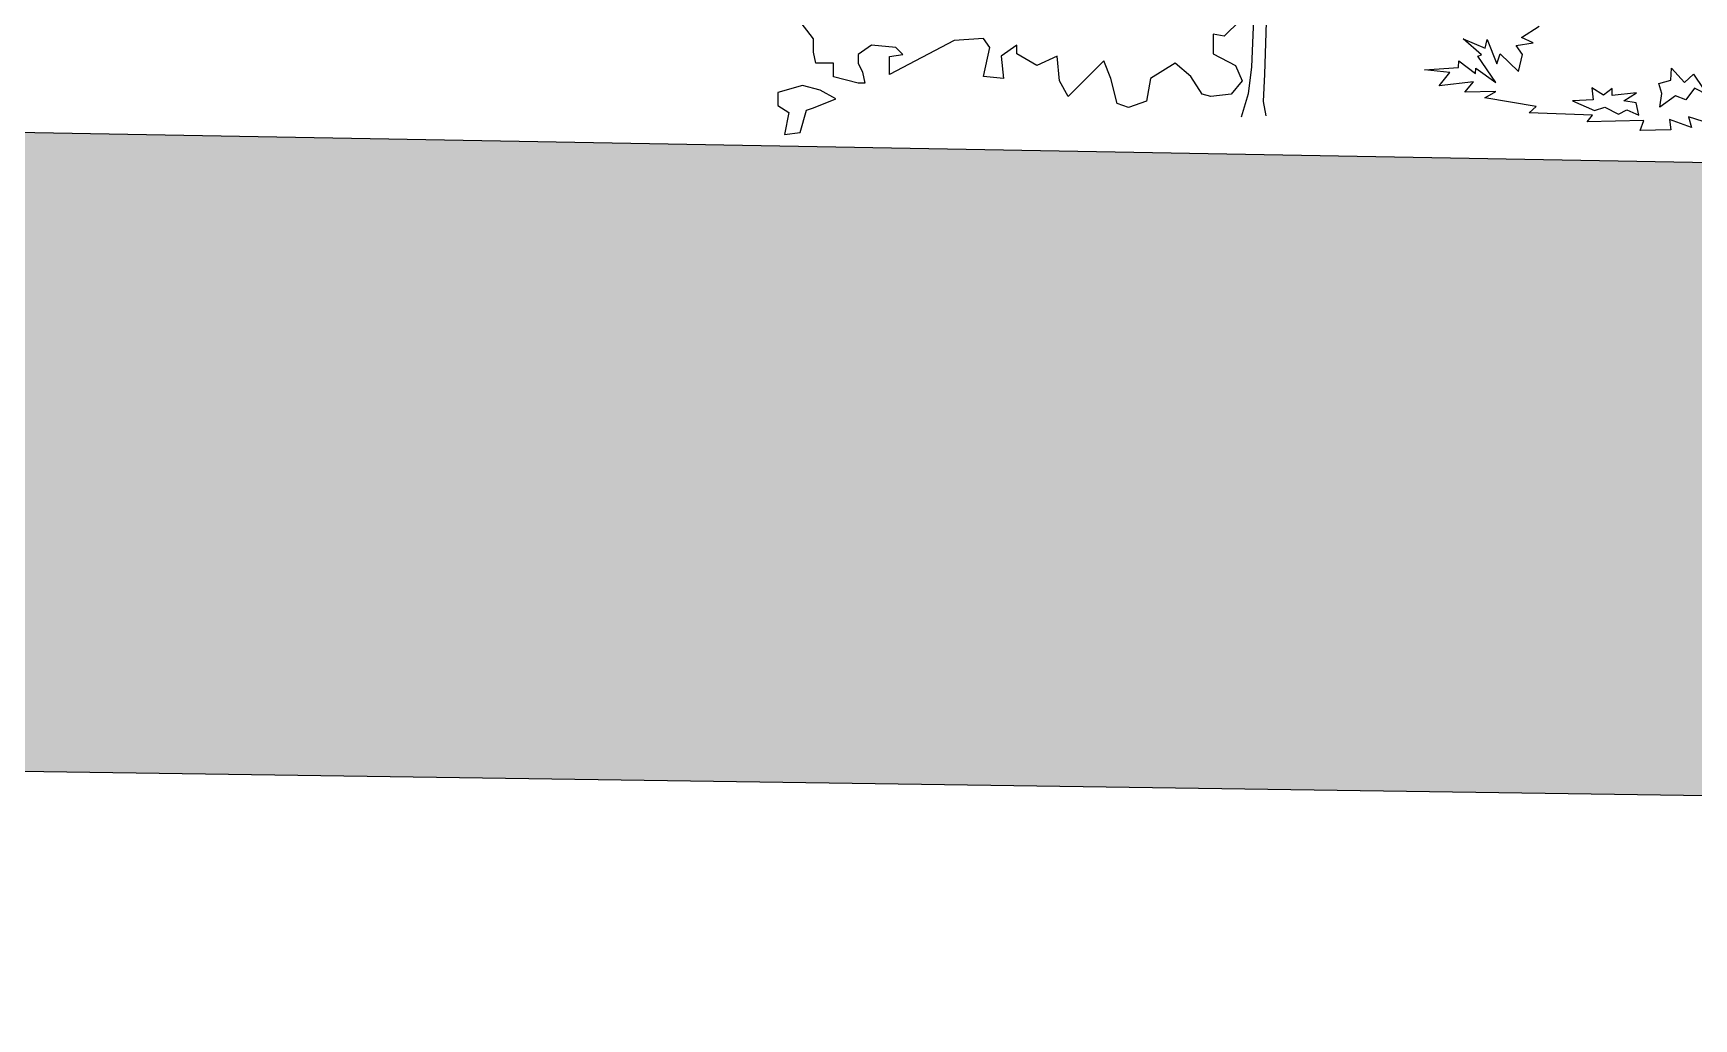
# Model space of a CAD drawing. Header units: inches. Extents: x 11.9 to 85.3, y 21.1 to 37.4.
# Drawn here: x 58.622 to 59.779, y 21.109 to 21.795 of the extents above; entities that cross this region are included whole.
import ezdxf

# ---------------------------------------------------------------- set-up
doc = ezdxf.new("R2010")
doc.units = ezdxf.units.IN
doc.header["$MEASUREMENT"] = 0
doc.layers.add('CAY', color=94, linetype='Continuous')
doc.layers.add('CAY-3', color=61, linetype='Continuous')

# ---------------------------------------------------------------- blocks, each defined once
blk = doc.blocks.new('A$C76451831')
at = {"layer": 'CAY'}
for points in [[(1562.6, 126.9), (1515.6, 142.2), (1520, 125.7), (1486, 137.8), (1488.1, 121.8), (1440.1, 120.8), (1446.1, 136.4), (1358.1, 134.1), (1366.6, 144.6), (1267.9, 148.1), (1279.1, 158.1), (1199.4, 171.8), (1216.1, 181.6), (1168, 180.6), (1181.7, 196.4), (1128.5, 190.1), (1145, 210.9), (1105.3, 215), (1158.5, 218.6), (1158.8, 229), (1184.9, 209.5), (1185.2, 217.6), (1216.5, 195.2), (1188.5, 236.1), (1194, 238.6), (1165.5, 263.2), (1199.8, 248.8), (1202.6, 261.9), (1217.6, 224.2), (1223.1, 239.9), (1251.6, 212.6), (1257.9, 238.7), (1247.6, 252.6), (1274.4, 257.1), (1256.2, 265.5), (1283.5, 283.1)], [(774.7, 655.4), (791.5, 634.3), (850.6, 524.6), (847.4, 444.5), (842.2, 343.2), (836.9, 219.8), (831.6, 177.6), (821.1, 141.8)], [(888.6, 656.4), (872.7, 530.9), (866.4, 466.6), (861.1, 337.9), (856.9, 208.2), (854.8, 166), (859, 143.9)]]:
    blk.add_lwpolyline(points, dxfattribs=at)
for points in [[(1474.2, 178.1), (1469.4, 194.1), (1488.1, 198.9), (1488.8, 217.4), (1509.3, 195.4), (1522.9, 208.1), (1538.4, 186.2), (1564.8, 188), (1578.1, 179.9), (1545.8, 175.6), (1524.8, 186.7), (1511.1, 168.6), (1495.4, 174.6), (1470.8, 156.9)], [(1438.2, 144.9), (1433.9, 163.6), (1414.9, 167), (1434.4, 179.5), (1396.7, 175.3), (1397, 186.2), (1383.5, 175.8), (1365.4, 187.3), (1367.4, 168.6), (1335.2, 167), (1369.6, 152.2), (1385.6, 157.1), (1406.5, 146), (1419.9, 153.2)]]:
    blk.add_lwpolyline(points, close=True, dxfattribs=at)
at = {"layer": 'CAY-3'}
for p, q in [((156.8, 263.3), (132.7, 294.5)), ((819.4, 291.6), (794.6, 267.4)), ((156.8, 242.6), (156.8, 263.3)), ((375.4, 260.4), (274.7, 207.8)), ((420.8, 263.9), (375.4, 260.4)), ((430.8, 249.7), (420.8, 263.9)), ((794.6, 267.4), (777.5, 270.4)), ((777.5, 270.4), (777.5, 239.7)), ((160.4, 225.5), (156.8, 242.6)), ((247, 253.3), (226.4, 239.1)), ((226.4, 239.1), (226.4, 225.5)), ((284.8, 249.7), (247, 253.3)), ((274.7, 235.6), (295.4, 239.1)), ((274.7, 207.8), (274.7, 235.6)), ((295.4, 239.1), (284.8, 249.7)), ((420.8, 204.9), (430.8, 249.7)), ((472.7, 253.3), (448.5, 236.2)), ((448.5, 236.2), (452, 201.4)), ((472.7, 239.7), (472.7, 253.3)), ((503.9, 222), (472.7, 239.7)), ((535.2, 236.2), (503.9, 222)), ((538.7, 197.8), (535.2, 236.2)), ((777.5, 239.7), (812.3, 222)), ((188.1, 225.5), (160.4, 225.5)), ((188.1, 204.3), (188.1, 225.5)), ((226.4, 225.5), (232.9, 211.4)), ((232.9, 211.4), (236.4, 194.3)), ((607.7, 229.1), (583.5, 204.9)), ((618.3, 201.4), (607.7, 229.1)), ((718.5, 225.5), (680.2, 201.4)), ((742.7, 204.9), (718.5, 225.5)), ((812.3, 222), (822.3, 197.8)), ((226.4, 194.3), (188.1, 204.3)), ((236.4, 194.3), (226.4, 194.3)), ((452, 201.4), (420.8, 204.9)), ((552.3, 173.6), (538.7, 197.8)), ((583.5, 204.9), (552.3, 173.6)), ((628.3, 163), (618.3, 201.4)), ((680.2, 201.4), (673.7, 166.6)), ((760.4, 177.2), (742.7, 204.9)), ((822.3, 197.8), (805.2, 177.2)), ((646, 156.5), (628.3, 163)), ((673.7, 166.6), (646, 156.5)), ((774, 173.6), (760.4, 177.2)), ((805.2, 177.2), (774, 173.6))]:
    blk.add_line(p, q, dxfattribs=at)
blk.add_lwpolyline([(167.4, 183.7), (139.7, 190.7), (101.4, 180.1), (101.4, 159.5), (118.5, 148.9), (112, 114.6), (136.2, 117.6), (146.2, 152.4), (156.8, 155.9), (191.6, 170.1)], close=True, dxfattribs=at)

msp = doc.modelspace()

# ---------------------------------------------------------------- hatches: boundary and pattern name
at = {"true_color": 0x000000}
h = msp.add_hatch(color=18, dxfattribs=at)
h.dxf.hatch_style = 1
h.paths.add_polyline_path([(70.5198, 21.5465), (69.2436, 22.3819), (69.2436, 24.0633), (69.1166, 24.0633), (69.1166, 22.2596), (70.2537, 21.5191), (12.4966, 22.5475), (12.4966, 21.9488), (70.5198, 21.1086)])

# ---------------------------------------------------------------- linework, layer by layer
msp.add_lwpolyline([(12.4966, 22.5475), (70.2537, 21.5191), (69.1166, 22.2596), (69.1166, 24.0633), (67.0614, 24.0633), (69.2436, 24.0633), (69.2436, 22.3819), (70.5198, 21.5465), (70.5198, 21.1086), (12.4966, 21.9488)], close=True)

# ---------------------------------------------------------------- block references
at = {"layer": 'CAY', "xscale": 0.0004489089019145984, "yscale": 0.0004489089019145984, "zscale": 0.0004489089019145984}
msp.add_blockref('A$C76451831', (59.0954, 21.6733), dxfattribs=at)

doc.saveas('drawing.dxf')
